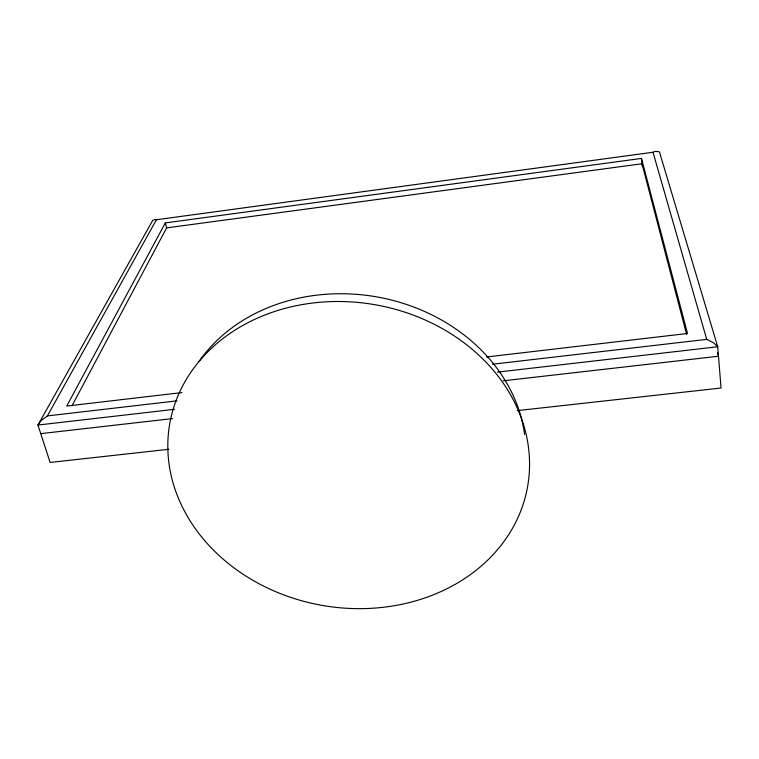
<?xml version="1.0" encoding="UTF-8"?>
<svg xmlns="http://www.w3.org/2000/svg" width="759" height="759" viewBox="0 0 759 759"><rect width="100%" height="100%" fill="white"/><g stroke="black" fill="none" stroke-linecap="round" stroke-linejoin="round"><path stroke-width="1.14" d="M71.972 405.837L166.619 227.89L165.32 222.918L641.469 158.413L687.512 333.486L486.462 356.986M165.32 222.918L66.735 406.056L181.951 392.583M168.963 449.262L50.122 462.449L37.95 425.049L41.071 420.571L47.419 415.894L156.411 219.749L652.996 152.246L655.064 151.421L658.793 151.62L659.514 152.142L717.729 346.749L721.05 388.02L517.353 410.619M166.619 227.89L642.01 163.754L686.61 334.396M47.419 415.894L176.923 400.866M492.439 364.235L706.714 339.368L713.574 342.802L717.729 346.749L497.42 372.119M174.608 409.3L37.95 425.049L152.692 220.414L154.902 219.446L156.411 219.749M40.749 433.636L172.53 418.588M503.17 380.819L718.488 356.227M717.483 352.821L718.156 355.089M652.996 152.246L706.714 339.368M641.469 158.413L642.228 165.927M198.972 361.54A175.652 148.309 9.9 0 1 385.989 298.742A175.652 148.309 9.9 0 1 524.573 434.442M204.816 540.769A181.667 152.644 9.9 0 0 515.551 522.609A181.667 152.644 9.9 0 0 325.687 301.854A181.667 152.644 9.9 0 0 204.816 540.769"/></g></svg>
